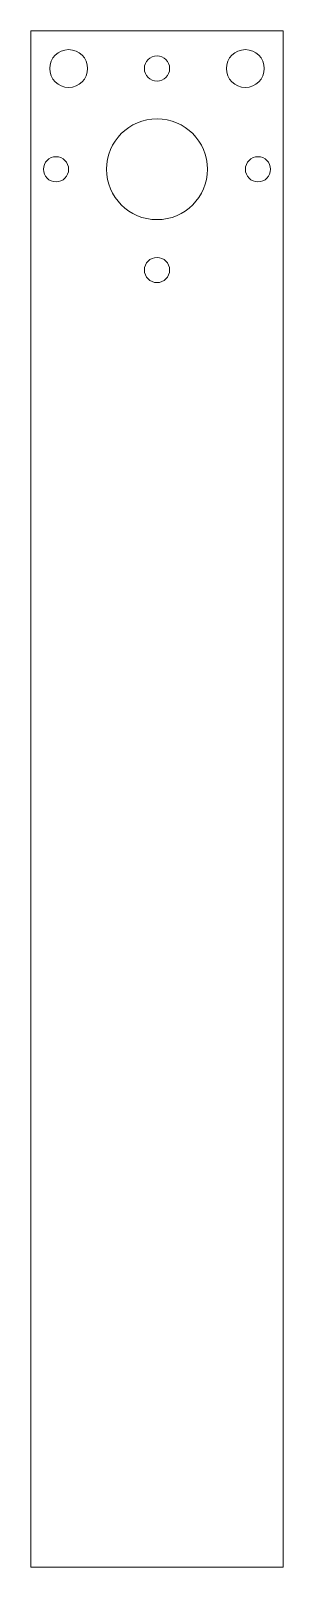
# Model space of a CAD drawing. Header units: millimetres. Extents: x -10 to 10, y -38 to 84.
import ezdxf

# ---------------------------------------------------------------- set-up
doc = ezdxf.new("R2010")
doc.units = ezdxf.units.MM

msp = doc.modelspace()

# ---------------------------------------------------------------- linework, layer by layer
at = {"color": 7, "linetype": 'Continuous', "lineweight": 15}
for p, q in [((10, 84), (-10, 84)), ((-10, 84), (-10, -38)), ((10, -38), (10, 84)), ((-10, -38), (10, -38))]:
    msp.add_line(p, q, dxfattribs=at)
for centre, radius in [((-7, 81), 1.5), ((0, 81), 1), ((7, 81), 1.5), ((0, 73), 4), ((-8, 73), 1), ((8, 73), 1), ((0, 65), 1)]:
    msp.add_circle(centre, radius, dxfattribs=at)

doc.saveas('drawing.dxf')
